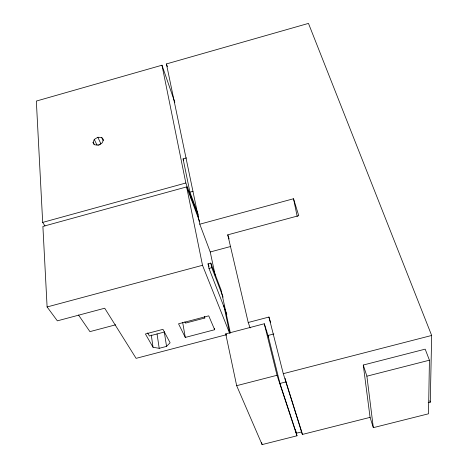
<?xml version="1.0" encoding="UTF-8"?>
<svg xmlns="http://www.w3.org/2000/svg" width="468" height="468" viewBox="0 0 468 468"><rect width="100%" height="100%" fill="white"/><g stroke="black" fill="none" stroke-linecap="round" stroke-linejoin="round"><path stroke-width="0.7" d="M429.431 360.202L428.518 413.788L373.329 427.658L370.077 417.368L363.267 365.034L425.184 349.151L429.431 360.202L366.894 376.184L373.329 427.658M428.208 402.708L430.273 402.188L431.66 335.462L308.47 23.4L166.427 63.935L199.789 224.195L210.237 251.977L215.175 275.207M93.044 142.576L94.267 139.435L97.812 137.282L101.62 137.37L103.475 139.645L102.281 142.798L98.713 144.975L94.881 144.875L93.044 142.576L93.998 144.524M166.544 346.396L170.118 342.769L162.963 329.349L145.408 333.976L153.036 347.25L159.208 348.321L166.544 346.396L164.297 331.999M98.59 145.226L100.93 143.805L97.812 137.282M174.81 102.229L161.975 65.21L36.34 101.065L42.682 222.405L44.986 225.997M198.262 214.578L189.909 192.161L183.087 158.868L186.51 157.921M42.682 222.405L185.837 183.006L198.543 217.012M199.684 221.75L186.633 186.913L42.892 226.418L47.104 306.961L57.359 320.849L104.709 308.219L136.106 358.348L226.336 334.719M189.909 192.161L193.009 191.307M199.789 224.195L293.518 198.748L298.748 215.678L227.758 234.842L248.221 322.487L250.14 327.928M210.237 251.977L230.642 246.49M47.104 306.961L202.509 265.297L229.589 333.117M226.845 314.233L208.991 268.41L208.038 263.812L210.799 263.075L221.101 289.996L230.391 333.134M208.991 268.41L211.77 267.667L223.113 297.209M115.66 324.804L89.926 331.631L78.484 314.982M204.574 316.666L204.838 318.012L185.486 323.119L184.872 321.844M164.473 332.011L149.386 335.983L147.636 332.912M214.66 329.718L208.734 315.841L178.536 323.803L185.287 337.428L214.66 329.718L214.373 328.302M248.221 322.487L268.93 317.052L270.644 322.639M295.448 429.706L296.987 435.802L262.098 444.6L236.662 385.679L225.734 333.865L264.285 323.762L268.708 337.545M273.85 333.953L268.041 335.468L279.958 383.444L296.338 433.233L301.708 431.876L302.369 434.444L370.077 417.368M236.662 385.679L277.044 375.283L296.987 435.802M268.93 317.052L283.28 373.675L431.66 335.462M279.958 383.444L286.024 381.888L301.708 431.876M94.267 139.435L97.11 145.291M101.62 137.37L103.165 140.634M204.276 316.725L204.838 318.012M208.038 263.812L209.061 266.415M225.734 333.865L226.284 335.217M429.764 400.813L430.273 402.188M183.087 158.868L183.585 160.243M166.427 63.935L167.363 66.684M227.758 234.842L229.121 238.908M363.267 365.034L366.894 376.184M283.28 373.675L302.369 434.444M285.129 378.366L286.024 381.888M264.285 323.762L277.044 375.283M261.63 442.482L262.098 444.6M223.768 305.423L229.706 333.087M210.799 263.075L211.77 267.667M293.518 198.748L297.227 216.549M190.692 196.004L191.488 199.877M161.975 65.21L185.837 183.006M186.633 186.913L202.509 265.297M182.684 322.487L185.287 337.428M157.049 333.906L159.208 348.321M151.281 335.035L153.036 347.25"/></g></svg>
